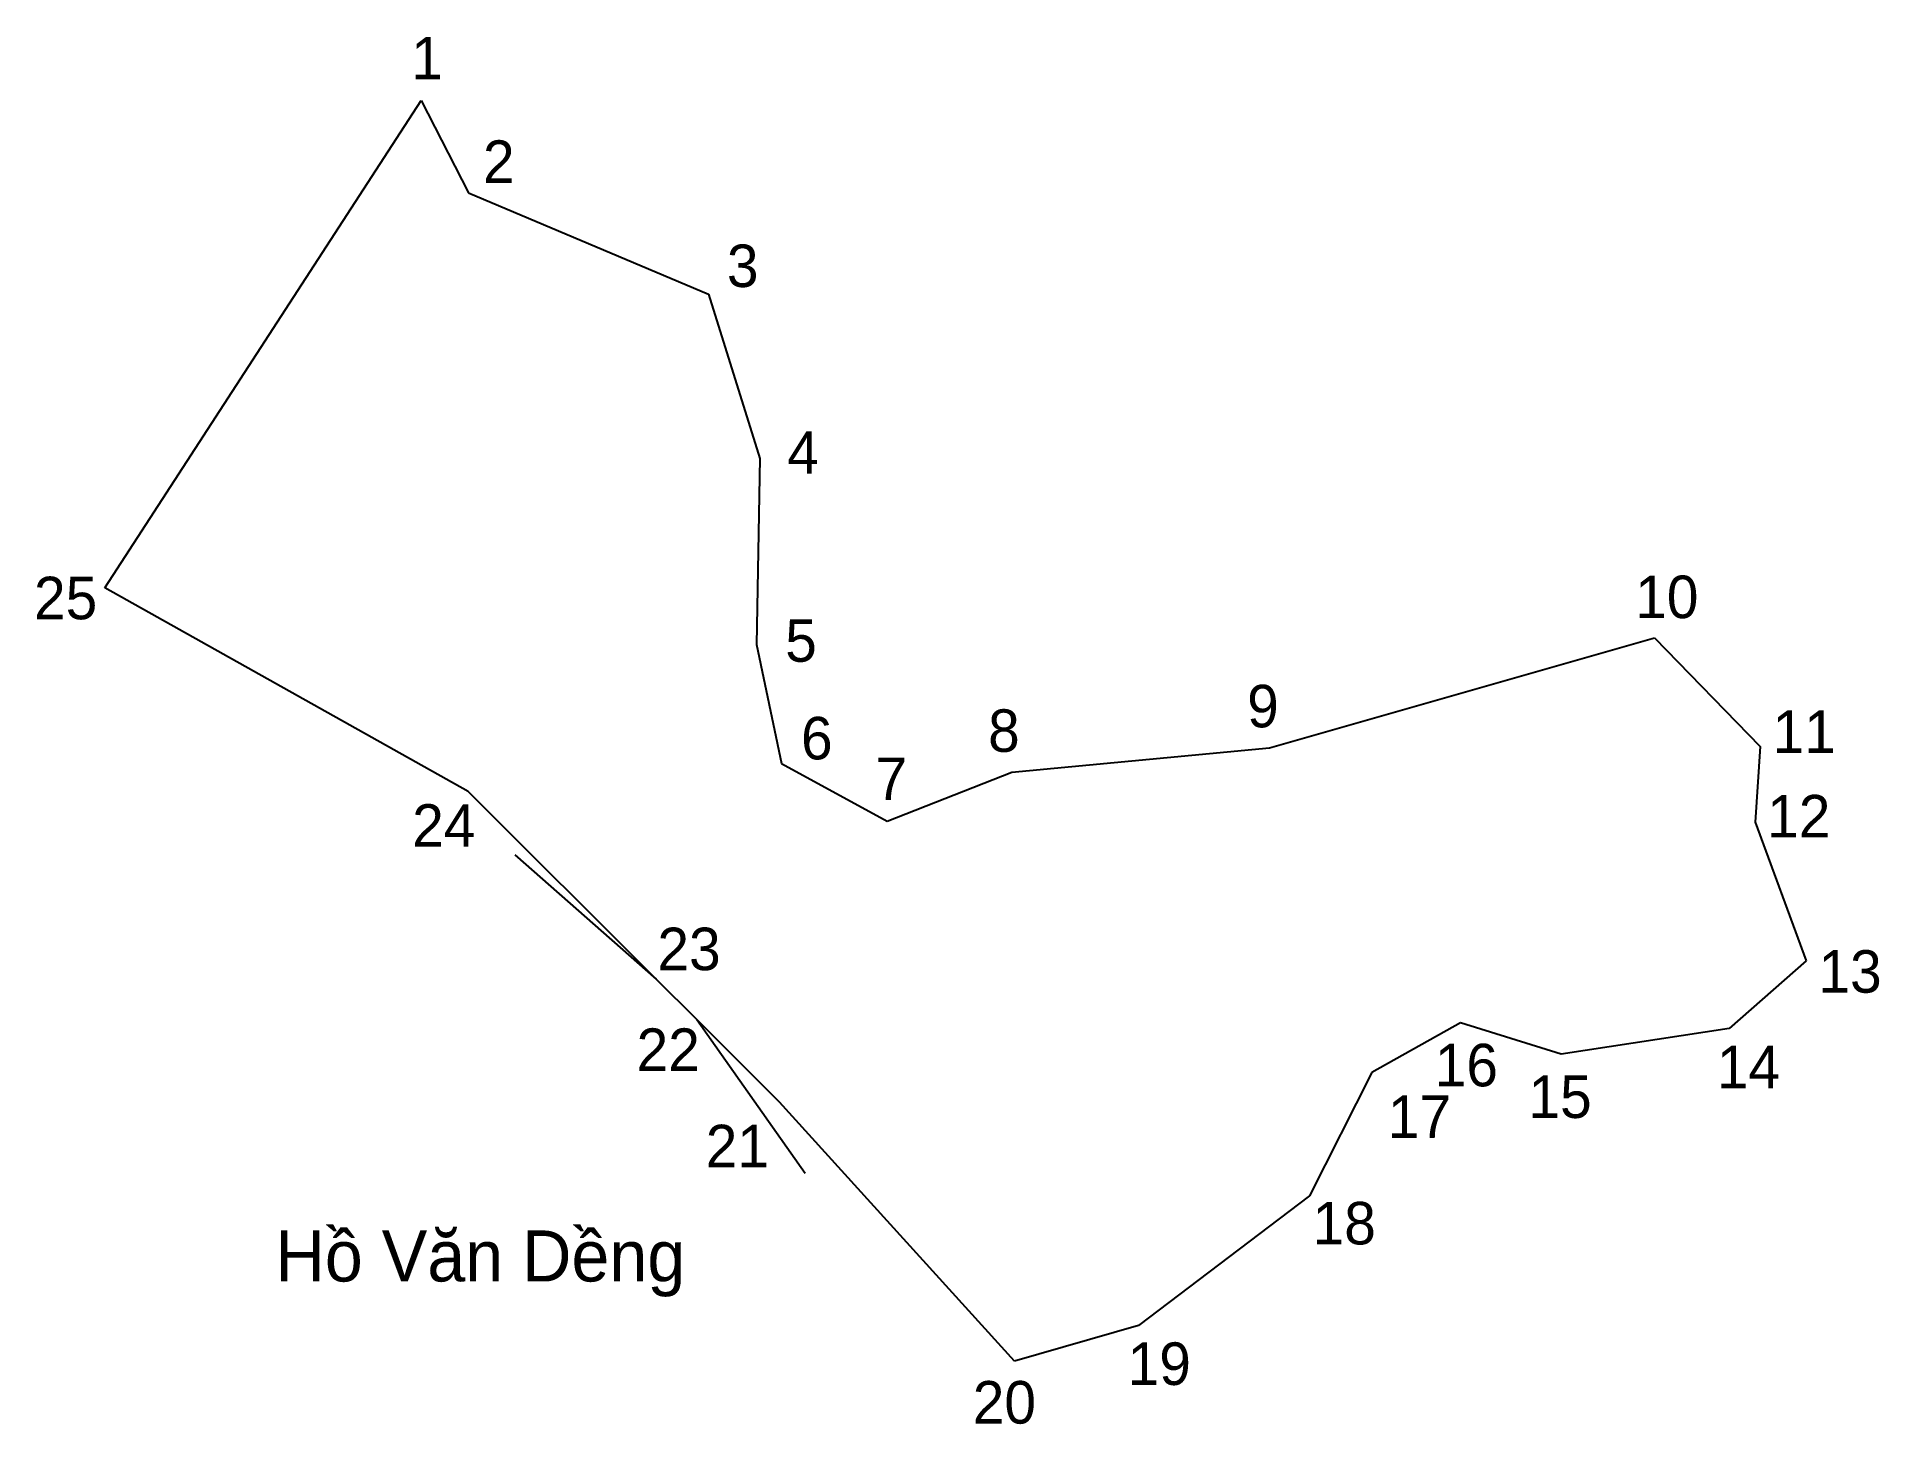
# Model space of a CAD drawing. Extents: x 550455 to 550585, y 1825779 to 1825876.
import ezdxf

# ---------------------------------------------------------------- set-up
doc = ezdxf.new("R2010")
doc.units = 0
for name, color, linetype in [('CanhThua', 7, 'Continuous'), ('RauThua', 7, 'Continuous'), ('SoHieuDinhThua', 7, 'Continuous'), ('TenChuLanCan', 7, 'Continuous')]:
    doc.layers.add(name, color=color, linetype=linetype)

msp = doc.modelspace()

# ---------------------------------------------------------------- linework, layer by layer
at = {"layer": 'CanhThua'}
for p, q in [((550460.1, 1825837.73), (550482.31, 1825871.92)), ((550482.31, 1825871.92), (550485.63, 1825865.45)), ((550485.63, 1825865.45), (550502.48, 1825858.33)), ((550502.48, 1825858.33), (550506.07, 1825846.81)), ((550506.07, 1825846.81), (550505.85, 1825833.76)), ((550485.6, 1825823.45), (550460.1, 1825837.73)), ((550541.84, 1825826.51), (550568.87, 1825834.22)), ((550568.87, 1825834.22), (550576.28, 1825826.61)), ((550505.85, 1825833.76), (550507.59, 1825825.42)), ((550523.77, 1825824.81), (550541.84, 1825826.51)), ((550576.28, 1825826.61), (550575.93, 1825821.29)), ((550507.59, 1825825.42), (550515.01, 1825821.36)), ((550515.01, 1825821.36), (550523.77, 1825824.81)), ((550498.81, 1825810.29), (550485.6, 1825823.45)), ((550575.93, 1825821.29), (550579.5, 1825811.56)), ((550579.5, 1825811.56), (550574.1, 1825806.83)), ((550501.65, 1825807.45), (550498.81, 1825810.29)), ((550507.45, 1825801.66), (550501.65, 1825807.45)), ((550555.25, 1825807.22), (550549.02, 1825803.73)), ((550562.31, 1825805.01), (550555.25, 1825807.22)), ((550574.1, 1825806.83), (550562.31, 1825805.01)), ((550549.02, 1825803.73), (550544.66, 1825795.07)), ((550523.96, 1825783.47), (550507.45, 1825801.66)), ((550544.66, 1825795.07), (550532.66, 1825785.97)), ((550532.66, 1825785.97), (550523.96, 1825783.47))]:
    msp.add_line(p, q, dxfattribs=at)
at = {"layer": 'RauThua'}
for p, q in [((550488.89, 1825819.01), (550498.81, 1825810.29)), ((550501.65, 1825807.45), (550509.26, 1825796.66))]:
    msp.add_line(p, q, dxfattribs=at)

# ---------------------------------------------------------------- texts
at = {"layer": 'SoHieuDinhThua'}
for s, height, p in [('1', 2.98, (550481.62, 1825873.41)), ('2', 2.98, (550486.65, 1825866.15)), ('3', 2.98, (550503.77, 1825858.84)), ('4', 2.98, (550508, 1825845.74)), ('25', 2.985, (550455.14, 1825835.53)), ('10', 2.985, (550567.51, 1825835.61)), ('5', 2.98, (550507.86, 1825832.55)), ('9', 2.98, (550540.28, 1825827.95)), ('8', 2.98, (550522.1, 1825826.23)), ('11', 2.985, (550577.15, 1825826.15)), ('6', 2.98, (550508.97, 1825825.7)), ('7', 2.98, (550514.2, 1825822.85)), ('24', 2.985, (550481.68, 1825819.57)), ('12', 2.985, (550576.77, 1825820.22)), ('23', 2.985, (550498.89, 1825810.91)), ('13', 2.985, (550580.37, 1825809.33)), ('22', 2.985, (550497.43, 1825803.84)), ('16', 2.985, (550553.44, 1825802.76)), ('14', 2.985, (550573.24, 1825802.63)), ('15', 2.985, (550560.02, 1825800.54)), ('17', 2.985, (550550.15, 1825799.14)), ('21', 2.985, (550502.28, 1825797.08)), ('18', 2.985, (550544.87, 1825791.67)), ('19', 2.985, (550531.89, 1825781.81)), ('20', 2.985, (550521.02, 1825779.1))]:
    msp.add_text(s, height=height, dxfattribs=at).set_placement(p)
at = {"layer": 'TenChuLanCan'}
msp.add_text('Hồ Văn Dềng', height=3.582, dxfattribs=at).set_placement((550472.09, 1825789.07))

doc.saveas('drawing.dxf')
